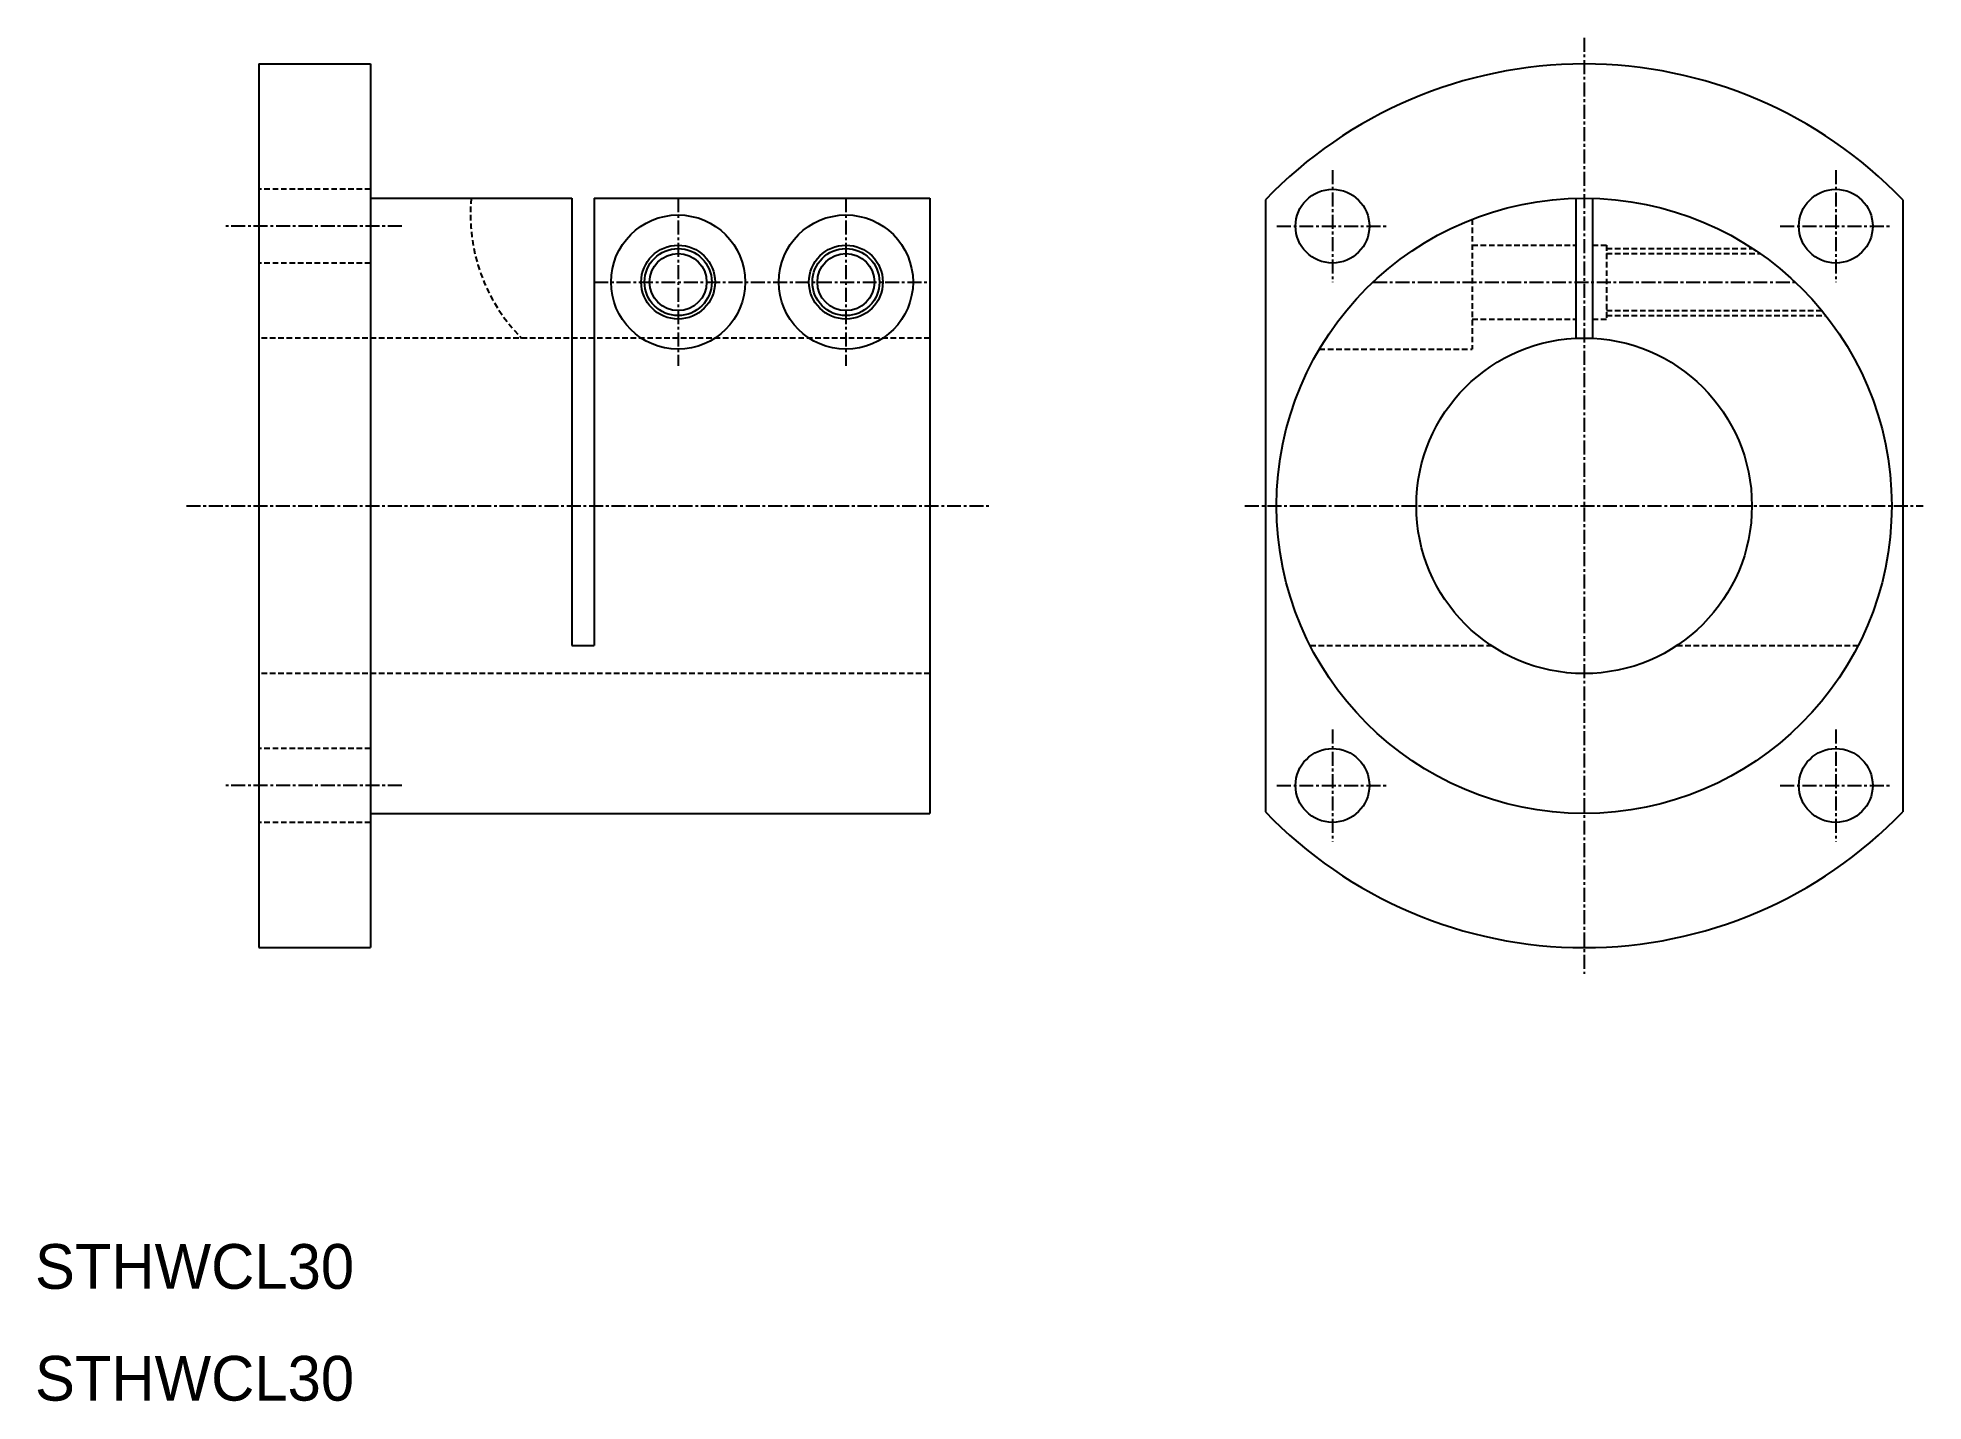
# Model space of a CAD drawing. Extents: x 10 to 179, y 10 to 132.
import ezdxf

# ---------------------------------------------------------------- set-up
doc = ezdxf.new("R2010")
doc.units = 0
doc.linetypes.add('CENTER', pattern=[2, 1.25, -0.25, 0.25, -0.25])
doc.linetypes.add('DASHED', pattern=[0.75, 0.5, -0.25])
doc.layers.get('0').update_dxf_attribs({"linetype": 'CONTINUOUS'})
doc.layers.add('CENTER', color=1, linetype='CENTER')

msp = doc.modelspace()

# ---------------------------------------------------------------- linework, layer by layer
at = {"color": 7, "linetype": 'CONTINUOUS'}
for p, q in [((30, 129.5), (30, 50.5)), ((30, 129.5), (40, 129.5)), ((40, 129.5), (40, 50.5)), ((40, 117.5), (58, 117.5)), ((58, 117.5), (58, 77.5)), ((60, 117.5), (60, 77.5)), ((60, 117.5), (90, 117.5)), ((90, 117.5), (90, 62.5)), ((120, 117.35), (120, 62.65)), ((147.75, 117.48), (147.75, 104.97)), ((149.25, 117.48), (149.25, 104.97)), ((177, 117.35), (177, 62.65)), ((58, 77.5), (60, 77.5)), ((40, 62.5), (90, 62.5)), ((30, 50.5), (40, 50.5))]:
    msp.add_line(p, q, dxfattribs=at)
at = {"color": 3, "linetype": 'DASHED'}
for p, q in [((40, 118.3), (30, 118.3)), ((138.5, 115.62), (138.5, 104)), ((138.5, 113.3), (147.75, 113.3)), ((149.25, 113.3), (150.5, 113.3)), ((150.5, 113.3), (150.5, 106.7)), ((150.5, 113), (163.57, 113)), ((40, 111.7), (30, 111.7)), ((150.5, 112.55), (164.24, 112.55)), ((138.5, 106.7), (147.75, 106.7)), ((149.25, 106.7), (150.5, 106.7)), ((150.5, 107.45), (169.75, 107.45)), ((150.5, 107), (170.12, 107)), ((90, 105), (30, 105)), ((124.83, 104), (138.5, 104)), ((124.01, 77.5), (140.21, 77.5)), ((156.79, 77.5), (172.99, 77.5)), ((90, 75), (30, 75)), ((40, 68.3), (30, 68.3)), ((40, 61.7), (30, 61.7))]:
    msp.add_line(p, q, dxfattribs=at)
at = {"color": 7, "linetype": 'CONTINUOUS'}
for centre, radius in [((126, 115), 3.3), ((171, 115), 3.3), ((148.5, 90), 27.5), ((67.5, 110), 6), ((82.5, 110), 6), ((67.5, 110), 3.3), ((82.5, 110), 3.3), ((67.5, 110), 2.55), ((82.5, 110), 2.55), ((148.5, 90), 15), ((126, 65), 3.3), ((171, 65), 3.3)]:
    msp.add_circle(centre, radius, dxfattribs=at)
at = {"color": 3, "linetype": 'CONTINUOUS'}
for centre in [(67.5, 110), (82.5, 110)]:
    msp.add_circle(centre, 3, dxfattribs=at)
at = {"color": 7, "linetype": 'CONTINUOUS'}
for start, end in [(43.82, 136.18), (223.82, 316.18)]:
    msp.add_arc((148.5, 90), 39.5, start, end, dxfattribs=at)
at = {"color": 3, "linetype": 'DASHED'}
msp.add_arc((64.59, 116.05), 15.66, 174.6981, 224.8997, dxfattribs=at)
at = {"layer": 'CENTER', "color": 1, "linetype": 'CENTER'}
for p, q in [((148.5, 131.85), (148.5, 48.15)), ((126, 120.01), (126, 109.99)), ((171, 120.01), (171, 109.99)), ((67.5, 117.5), (67.5, 102.5)), ((82.5, 117.5), (82.5, 102.5)), ((42.8, 115), (26.85, 115)), ((121.04, 115), (130.96, 115)), ((166.04, 115), (175.96, 115)), ((60, 110), (90, 110)), ((129.63, 110), (167.37, 110)), ((23.54, 90), (95.29, 90)), ((118.18, 90), (178.82, 90)), ((126, 70.01), (126, 59.99)), ((171, 70.01), (171, 59.99)), ((42.8, 65), (26.85, 65)), ((121.04, 65), (130.96, 65)), ((166.04, 65), (175.96, 65))]:
    msp.add_line(p, q, dxfattribs=at)

# ---------------------------------------------------------------- texts
at = {"color": 7, "linetype": 'CONTINUOUS'}
for p in [(10, 20), (10, 10)]:
    msp.add_text('STHWCL30', height=4, dxfattribs=at).set_placement(p)

doc.saveas('drawing.dxf')
